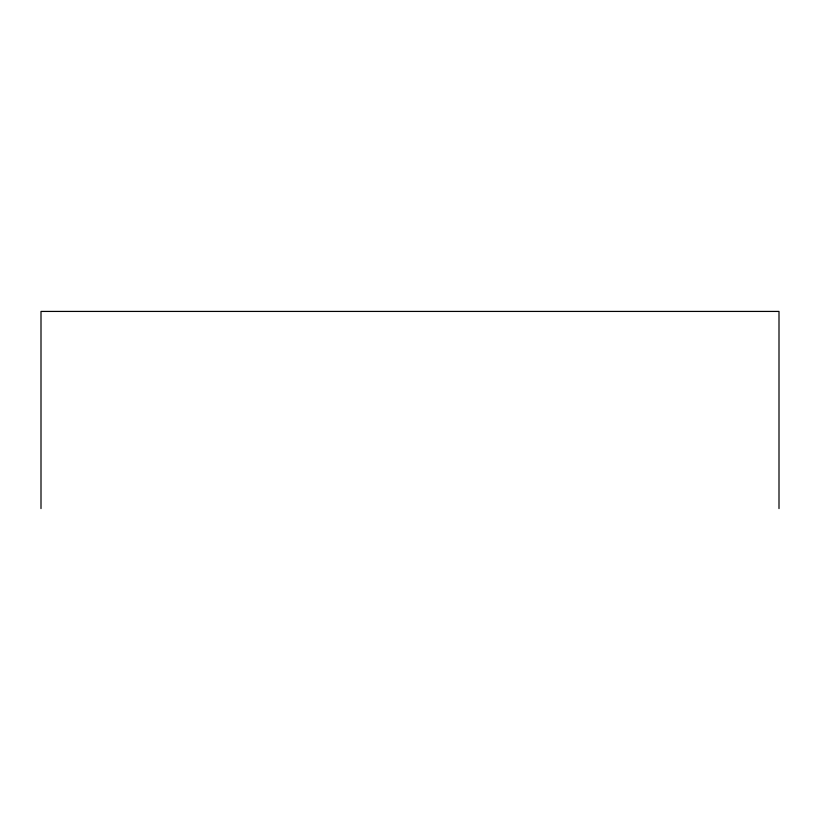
<?xml version="1.0" encoding="UTF-8"?>
<svg xmlns="http://www.w3.org/2000/svg" width="820" height="820" viewBox="0 0 820 820"><rect width="100%" height="100%" fill="white"/><g stroke="black" fill="none" stroke-linecap="round" stroke-linejoin="round"><path stroke-width="1.23" d="M779 508.574L779 311.426L41 311.426L41 508.574"/></g></svg>
